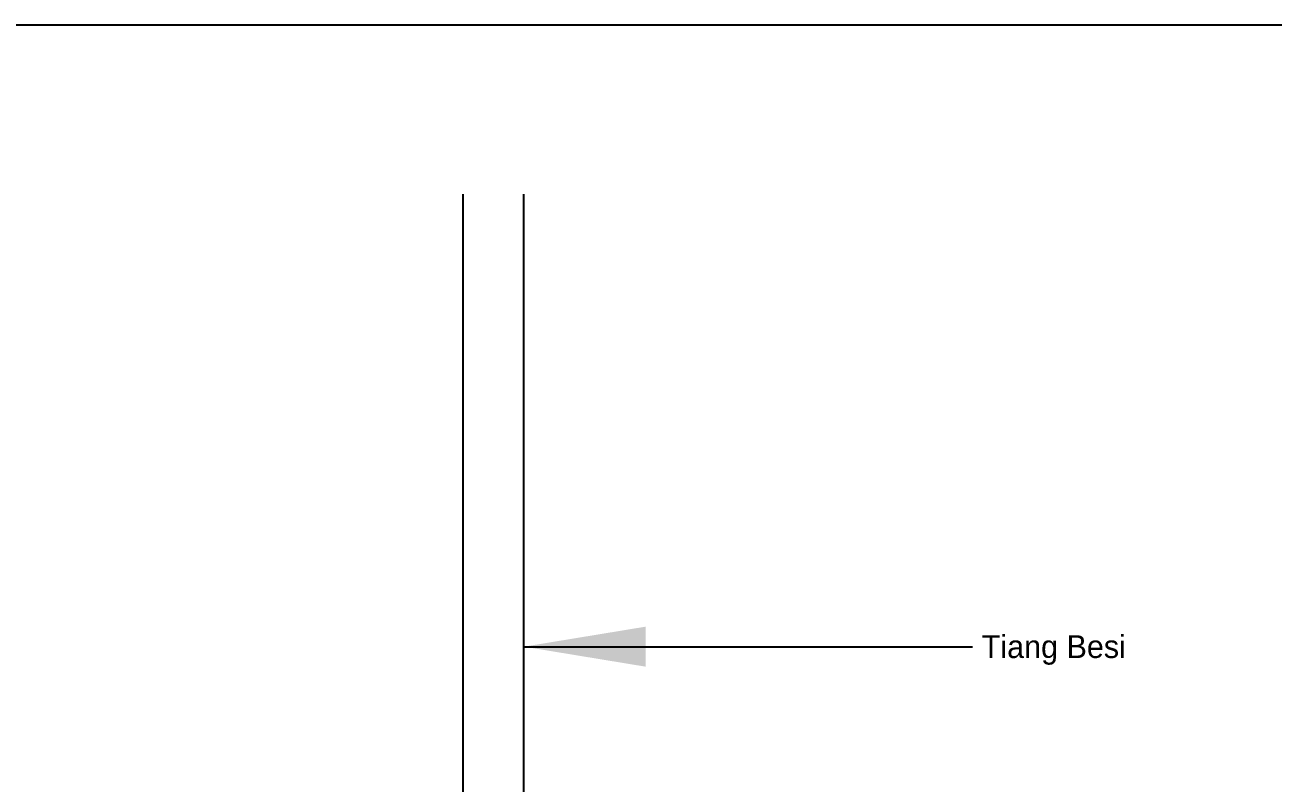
# Model space of a CAD drawing. Header units: inches. Extents: x -108 to 13185, y -10150 to 372.
# Drawn here: x 12943 to 13066.1, y -3351.5 to -3276.8 of the extents above; entities that cross this region are included whole.
import ezdxf

# ---------------------------------------------------------------- set-up
doc = ezdxf.new("R2010")
doc.units = ezdxf.units.IN
doc.header["$MEASUREMENT"] = 0
doc.dimstyles.get("Standard").update_dxf_attribs({"dimtxt": 14, "dimasz": 12, "dimexe": 0.18, "dimexo": 6, "dimgap": 3, "dimtad": 2, "dimtih": 1, "dimtoh": 1, "dimdec": 0, "dimzin": 0, "dimdsep": 46, "dimtxsty": 'Standard', "dimblk": 'ARCHTICK', "dimcen": 0.09, "dimadec": 0, "dimazin": 0, "dimtfac": 1, "dimtdec": 0, "dimtofl": 0, "dimtmove": 0, "dimatfit": 3, "dimfxl": 1, "dimtolj": 1, "dimtzin": 0, "dimarcsym": 0})

# ---------------------------------------------------------------- blocks, each defined once
blk = doc.blocks.new('_ArchTick')
at = {"color": 0, "linetype": 'ByBlock', "const_width": 0.15}
blk.add_lwpolyline([(-0.5, -0.5), (0.5, 0.5)], dxfattribs=at)

msp = doc.modelspace()

# ---------------------------------------------------------------- linework, layer by layer
for p, q in [((12853.76, -3276.79), (13183.8, -3276.79)), ((12986.21, -3393.49), (12986.21, -3293.49)), ((12986.21, -3393.49), (12986.21, -3293.49)), ((12992.21, -3393.49), (12992.21, -3293.49)), ((12992.21, -3393.49), (12992.21, -3293.49))]:
    msp.add_line(p, q)

# ---------------------------------------------------------------- texts
at = {"insert": (13036.53, -3336.97), "char_height": 2.25, "attachment_point": 1}
msp.add_mtext(' Tiang Besi', dxfattribs=at)

# ---------------------------------------------------------------- leaders
at = {"annotation_type": 0, "has_hookline": 1, "hookline_direction": 0, "text_width": 21}
msp.add_leader([(12992.21, -3338.1), (13036.44, -3338.1)], dimstyle='Standard', override={"dimgap": 0.09, "dimtad": 0}, dxfattribs=at)

doc.saveas('drawing.dxf')
